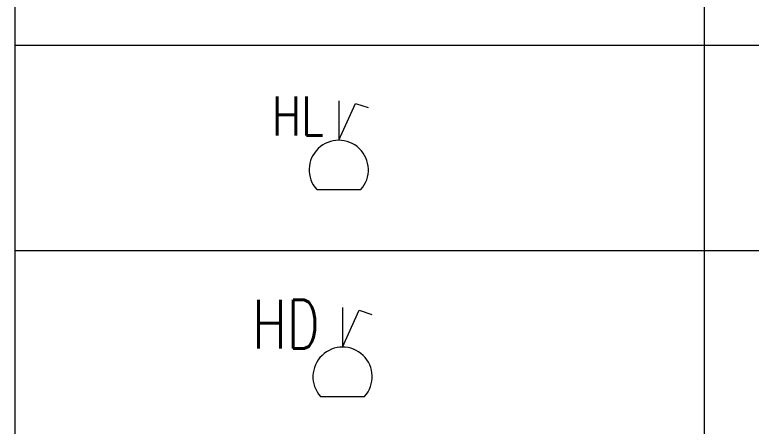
# Model space of a CAD drawing. Header units: millimetres. Extents: x -1834842 to 700335, y -490313101 to 518363.
# Drawn here: x -1341058 to -1337281, y 309825 to 311937 of the extents above; entities that cross this region are included whole.
import ezdxf
from ezdxf.enums import TextEntityAlignment as Align

# ---------------------------------------------------------------- set-up
doc = ezdxf.new("R2010")
doc.units = ezdxf.units.MM
doc.header["$LTSCALE"] = 0.5
doc.layers.add('LEG', color=7, linetype='Continuous')
doc.styles.add('SIMPLEX', font='simplex.shx', dxfattribs={"width": 0.65})
doc.styles.add('SIMPLEX_PSE', font='simplex.shx', dxfattribs={"width": 0.8})

msp = doc.modelspace()

# ---------------------------------------------------------------- linework, layer by layer
at = {"layer": 'LEG', "color": 7, "lineweight": 13}
for p, q in [((-1341057.3, 318273.4), (-1341057.8, 288565.4, 0)), ((-1337521.7, 318273.1), (-1337524.1, 288565.2, 0)), ((-1341057.3, 311781.6), (-1325901, 311780.5)), ((-1341057.4, 310726.9), (-1325901.1, 310725.9))]:
    msp.add_line(p, q, dxfattribs=at)
at = {"layer": 'LEG', "color": 1, "lineweight": 13}
for p, q in [((-1339396.1, 311495.6), (-1339396.1, 311293.1)), ((-1339376.7, 310434.1), (-1339376.7, 310231.6))]:
    msp.add_line(p, q, dxfattribs=at)
at = {"layer": 'LEG', "color": 1, "lineweight": 13, "elevation": 0}
for points in [[(-1339396.1, 311293.1), (-1339310, 311482.2), (-1339245.5, 311460.7)], [(-1339376.7, 310231.6), (-1339290.7, 310420.7), (-1339226.1, 310399.2)]]:
    msp.add_lwpolyline(points, dxfattribs=at)
for points in [[(-1339509.3, 311039.9), (-1339282.9, 311039.9, 2.236068), (-1339509.3, 311039.9)], [(-1339489.9, 309978.4), (-1339263.5, 309978.4, 2.236068), (-1339489.9, 309978.4)]]:
    msp.add_lwpolyline(points, format="xyb", dxfattribs=at)

# ---------------------------------------------------------------- texts
at = {"layer": 'LEG', "color": 1, "lineweight": 13, "style": 'SIMPLEX_PSE', "width": 0.8}
msp.add_text('HL', height=200, rotation=0, dxfattribs=at).set_placement((-1339472.3, 311318.1, 77454.2), align=Align.RIGHT)
at = {"layer": 'LEG', "color": 1, "lineweight": 13, "style": 'SIMPLEX', "width": 0.75}
msp.add_text('HD', height=250, rotation=359.9983, dxfattribs=at).set_placement((-1339839.5, 310223.7))

doc.saveas('drawing.dxf')
